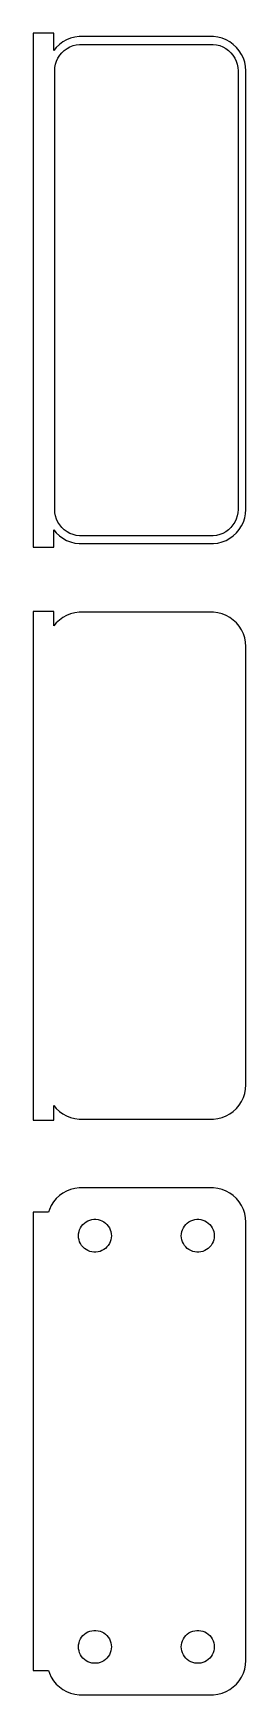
# Model space of a CAD drawing. Header units: metres. Extents: x -16 to 14, y 131 to 373.
import ezdxf

# ---------------------------------------------------------------- set-up
doc = ezdxf.new("R2010")
doc.units = ezdxf.units.M

msp = doc.modelspace()

# ---------------------------------------------------------------- linework, layer by layer
for p, q in [((-13.5, 373.49), (-16.5, 373.49)), ((-16.5, 373.49), (-16.5, 298.51)), ((-13.5, 370.993), (-13.5, 373.49)), ((-13.1448, 371.423), (-13.5, 370.993)), ((-12.6871, 371.853), (-13.1448, 371.423)), ((-12.1791, 372.222), (-12.6871, 371.853)), ((-11.6289, 372.524), (-12.1791, 372.222)), ((-11.9685, 370.984), (-11.5751, 371.27)), ((-11.0451, 372.755), (-11.6289, 372.524)), ((-11.5751, 371.27), (-11.1489, 371.504)), ((-11.1489, 371.504), (-10.6967, 371.683)), ((-10.4369, 372.911), (-11.0451, 372.755)), ((-10.6967, 371.683), (-10.2256, 371.804)), ((-9.81395, 372.99), (-10.4369, 372.911)), ((-10.2256, 371.804), (-9.74316, 371.865)), ((9.81395, 372.99), (-9.81395, 372.99)), ((-9.74316, 371.865), (9.74316, 371.865)), ((9.74316, 371.865), (10.2256, 371.804)), ((10.4369, 372.911), (9.81395, 372.99)), ((10.2256, 371.804), (10.6967, 371.683)), ((11.0451, 372.755), (10.4369, 372.911)), ((10.6967, 371.683), (11.1489, 371.504)), ((11.6289, 372.524), (11.0451, 372.755)), ((11.1489, 371.504), (11.5751, 371.27)), ((11.5751, 371.27), (11.9685, 370.984)), ((12.1791, 372.222), (11.6289, 372.524)), ((12.6871, 371.853), (12.1791, 372.222)), ((13.1448, 371.423), (12.6871, 371.853)), ((13.5451, 370.939), (13.1448, 371.423)), ((-13.3421, 368.485), (-13.251, 368.963)), ((-13.251, 368.963), (-13.1007, 369.426)), ((-13.1007, 369.426), (-12.8936, 369.866)), ((-12.8936, 369.866), (-12.633, 370.276)), ((-12.633, 370.276), (-12.323, 370.651)), ((-12.323, 370.651), (-11.9685, 370.984)), ((11.9685, 370.984), (12.323, 370.651)), ((12.323, 370.651), (12.633, 370.276)), ((12.633, 370.276), (12.8936, 369.866)), ((12.8936, 369.866), (13.1007, 369.426)), ((13.1007, 369.426), (13.251, 368.963)), ((13.251, 368.963), (13.3421, 368.485)), ((13.8815, 370.409), (13.5451, 370.939)), ((14.1489, 369.841), (13.8815, 370.409)), ((14.3429, 369.243), (14.1489, 369.841)), ((14.4606, 368.627), (14.3429, 369.243)), ((14.5, 368), (14.4606, 368.627)), ((-13.3726, 368), (-13.3421, 368.485)), ((-13.3726, 304), (-13.3726, 368)), ((13.3421, 368.485), (13.3726, 368)), ((13.3726, 368), (13.3726, 304)), ((14.5, 304), (14.5, 368)), ((-13.3421, 303.515), (-13.3726, 304)), ((-13.251, 303.037), (-13.3421, 303.515)), ((13.3421, 303.515), (13.251, 303.037)), ((13.3726, 304), (13.3421, 303.515)), ((14.3429, 302.757), (14.4606, 303.373)), ((14.4606, 303.373), (14.5, 304)), ((-13.5, 301.007), (-13.1448, 300.577)), ((-13.5, 298.51), (-13.5, 301.007)), ((-13.1007, 302.574), (-13.251, 303.037)), ((-12.8936, 302.134), (-13.1007, 302.574)), ((-12.633, 301.724), (-12.8936, 302.134)), ((-12.323, 301.349), (-12.633, 301.724)), ((-11.9685, 301.016), (-12.323, 301.349)), ((-11.5751, 300.73), (-11.9685, 301.016)), ((-11.1489, 300.496), (-11.5751, 300.73)), ((11.5751, 300.73), (11.1489, 300.496)), ((11.9685, 301.016), (11.5751, 300.73)), ((12.323, 301.349), (11.9685, 301.016)), ((12.633, 301.724), (12.323, 301.349)), ((12.8936, 302.134), (12.633, 301.724)), ((13.1007, 302.574), (12.8936, 302.134)), ((13.251, 303.037), (13.1007, 302.574)), ((13.1448, 300.577), (13.5451, 301.061)), ((13.5451, 301.061), (13.8815, 301.591)), ((13.8815, 301.591), (14.1489, 302.159)), ((14.1489, 302.159), (14.3429, 302.757)), ((-16.5, 298.51), (-13.5, 298.51)), ((-13.1448, 300.577), (-12.6871, 300.147)), ((-12.6871, 300.147), (-12.1791, 299.778)), ((-12.1791, 299.778), (-11.6289, 299.476)), ((-11.6289, 299.476), (-11.0451, 299.245)), ((-10.6967, 300.317), (-11.1489, 300.496)), ((-11.0451, 299.245), (-10.4369, 299.089)), ((-10.2256, 300.196), (-10.6967, 300.317)), ((-10.4369, 299.089), (-9.81395, 299.01)), ((-9.74316, 300.135), (-10.2256, 300.196)), ((-9.81395, 299.01), (9.81395, 299.01)), ((9.74316, 300.135), (-9.74316, 300.135)), ((10.2256, 300.196), (9.74316, 300.135)), ((9.81395, 299.01), (10.4369, 299.089)), ((10.6967, 300.317), (10.2256, 300.196)), ((10.4369, 299.089), (11.0451, 299.245)), ((11.1489, 300.496), (10.6967, 300.317)), ((11.0451, 299.245), (11.6289, 299.476)), ((11.6289, 299.476), (12.1791, 299.778)), ((12.1791, 299.778), (12.6871, 300.147)), ((12.6871, 300.147), (13.1448, 300.577)), ((-13.5, 289.115), (-16.5, 289.115)), ((-16.5, 289.115), (-16.5, 214.885)), ((-13.5, 286.993), (-13.5, 289.115)), ((-11.0451, 288.755), (-11.6289, 288.524)), ((-10.4369, 288.911), (-11.0451, 288.755)), ((-9.81395, 288.99), (-10.4369, 288.911)), ((9.81395, 288.99), (-9.81395, 288.99)), ((10.4369, 288.911), (9.81395, 288.99)), ((11.0451, 288.755), (10.4369, 288.911)), ((11.6289, 288.524), (11.0451, 288.755)), ((-13.1448, 287.423), (-13.5, 286.993)), ((-12.6871, 287.853), (-13.1448, 287.423)), ((-12.1791, 288.222), (-12.6871, 287.853)), ((-11.6289, 288.524), (-12.1791, 288.222)), ((12.1791, 288.222), (11.6289, 288.524)), ((12.6871, 287.853), (12.1791, 288.222)), ((13.1448, 287.423), (12.6871, 287.853)), ((13.5451, 286.939), (13.1448, 287.423)), ((13.8815, 286.409), (13.5451, 286.939)), ((14.1489, 285.841), (13.8815, 286.409)), ((14.3429, 285.243), (14.1489, 285.841)), ((14.4606, 284.627), (14.3429, 285.243)), ((14.5, 284), (14.4606, 284.627)), ((14.5, 220), (14.5, 284)), ((14.1489, 218.159), (14.3429, 218.757)), ((14.3429, 218.757), (14.4606, 219.373)), ((14.4606, 219.373), (14.5, 220)), ((-13.5, 217.007), (-13.1448, 216.577)), ((-13.5, 214.885), (-13.5, 217.007)), ((-13.1448, 216.577), (-12.6871, 216.147)), ((-12.6871, 216.147), (-12.1791, 215.778)), ((12.1791, 215.778), (12.6871, 216.147)), ((12.6871, 216.147), (13.1448, 216.577)), ((13.1448, 216.577), (13.5451, 217.061)), ((13.5451, 217.061), (13.8815, 217.591)), ((13.8815, 217.591), (14.1489, 218.159)), ((-16.5, 214.885), (-13.5, 214.885)), ((-12.1791, 215.778), (-11.6289, 215.476)), ((-11.6289, 215.476), (-11.0451, 215.245)), ((-11.0451, 215.245), (-10.4369, 215.089)), ((-10.4369, 215.089), (-9.81395, 215.01)), ((-9.81395, 215.01), (9.81395, 215.01)), ((9.81395, 215.01), (10.4369, 215.089)), ((10.4369, 215.089), (11.0451, 215.245)), ((11.0451, 215.245), (11.6289, 215.476)), ((11.6289, 215.476), (12.1791, 215.778)), ((-12.6871, 203.853), (-13.1448, 203.423)), ((-12.1791, 204.222), (-12.6871, 203.853)), ((-11.6289, 204.524), (-12.1791, 204.222)), ((-11.0451, 204.755), (-11.6289, 204.524)), ((-10.4369, 204.911), (-11.0451, 204.755)), ((-9.81395, 204.99), (-10.4369, 204.911)), ((9.81395, 204.99), (-9.81395, 204.99)), ((10.4369, 204.911), (9.81395, 204.99)), ((11.0451, 204.755), (10.4369, 204.911)), ((11.6289, 204.524), (11.0451, 204.755)), ((12.1791, 204.222), (11.6289, 204.524)), ((12.6871, 203.853), (12.1791, 204.222)), ((13.1448, 203.423), (12.6871, 203.853)), ((-14.2777, 201.444), (-16.5, 201.444)), ((-16.5, 201.444), (-16.5, 134.556)), ((-14.1489, 201.841), (-14.2777, 201.444)), ((-13.8815, 202.409), (-14.1489, 201.841)), ((-13.5451, 202.939), (-13.8815, 202.409)), ((-13.1448, 203.423), (-13.5451, 202.939)), ((13.5451, 202.939), (13.1448, 203.423)), ((13.8815, 202.409), (13.5451, 202.939)), ((14.1489, 201.841), (13.8815, 202.409)), ((14.3429, 201.243), (14.1489, 201.841)), ((-9.82458, 198.597), (-9.73146, 198.883)), ((-9.73146, 198.883), (-9.60313, 199.156)), ((-9.60313, 199.156), (-9.44164, 199.411)), ((-9.44164, 199.411), (-9.24951, 199.643)), ((-9.24951, 199.643), (-9.02982, 199.849)), ((-9.02982, 199.849), (-8.78598, 200.026)), ((-8.78598, 200.026), (-8.52187, 200.172)), ((-8.52187, 200.172), (-8.24164, 200.283)), ((-8.24164, 200.283), (-7.94971, 200.357)), ((-7.94971, 200.357), (-7.6507, 200.395)), ((-7.6507, 200.395), (-7.34929, 200.395)), ((-7.34929, 200.395), (-7.05028, 200.357)), ((-7.05028, 200.357), (-6.75835, 200.283)), ((-6.75835, 200.283), (-6.47812, 200.172)), ((-6.47812, 200.172), (-6.214, 200.026)), ((-6.214, 200.026), (-5.97017, 199.849)), ((-5.97017, 199.849), (-5.75047, 199.643)), ((-5.75047, 199.643), (-5.55835, 199.411)), ((-5.55835, 199.411), (-5.39685, 199.156)), ((-5.39685, 199.156), (-5.26852, 198.883)), ((-5.26852, 198.883), (-5.1754, 198.597)), ((5.1754, 198.597), (5.26852, 198.883)), ((5.26852, 198.883), (5.39685, 199.156)), ((5.39685, 199.156), (5.55835, 199.411)), ((5.55835, 199.411), (5.75047, 199.643)), ((5.75047, 199.643), (5.97017, 199.849)), ((5.97017, 199.849), (6.214, 200.026)), ((6.214, 200.026), (6.47812, 200.172)), ((6.47812, 200.172), (6.75835, 200.283)), ((6.75835, 200.283), (7.05028, 200.357)), ((7.05028, 200.357), (7.34929, 200.395)), ((7.34929, 200.395), (7.6507, 200.395)), ((7.6507, 200.395), (7.94971, 200.357)), ((7.94971, 200.357), (8.24164, 200.283)), ((8.24164, 200.283), (8.52187, 200.172)), ((8.52187, 200.172), (8.78598, 200.026)), ((8.78598, 200.026), (9.02982, 199.849)), ((9.02982, 199.849), (9.24951, 199.643)), ((9.24951, 199.643), (9.44164, 199.411)), ((9.44164, 199.411), (9.60313, 199.156)), ((9.60313, 199.156), (9.73146, 198.883)), ((9.73146, 198.883), (9.82458, 198.597)), ((14.4606, 200.627), (14.3429, 201.243)), ((14.5, 200), (14.4606, 200.627)), ((14.5, 136), (14.5, 200)), ((-9.89999, 198), (-9.88107, 198.301)), ((-9.88107, 197.699), (-9.89999, 198)), ((-9.88107, 198.301), (-9.82458, 198.597)), ((-9.82458, 197.403), (-9.88107, 197.699)), ((-9.73146, 197.117), (-9.82458, 197.403)), ((-9.60313, 196.844), (-9.73146, 197.117)), ((-9.44164, 196.589), (-9.60313, 196.844)), ((-9.24951, 196.357), (-9.44164, 196.589)), ((-5.55835, 196.589), (-5.75047, 196.357)), ((-5.39685, 196.844), (-5.55835, 196.589)), ((-5.26852, 197.117), (-5.39685, 196.844)), ((-5.1754, 197.403), (-5.26852, 197.117)), ((-5.1754, 198.597), (-5.11891, 198.301)), ((-5.11891, 197.699), (-5.1754, 197.403)), ((-5.11891, 198.301), (-5.09999, 198)), ((-5.09999, 198), (-5.11891, 197.699)), ((5.09999, 198), (5.11891, 198.301)), ((5.11891, 197.699), (5.09999, 198)), ((5.11891, 198.301), (5.1754, 198.597)), ((5.1754, 197.403), (5.11891, 197.699)), ((5.26852, 197.117), (5.1754, 197.403)), ((5.39685, 196.844), (5.26852, 197.117)), ((5.55835, 196.589), (5.39685, 196.844)), ((5.75047, 196.357), (5.55835, 196.589)), ((9.44164, 196.589), (9.24951, 196.357)), ((9.60313, 196.844), (9.44164, 196.589)), ((9.73146, 197.117), (9.60313, 196.844)), ((9.82458, 197.403), (9.73146, 197.117)), ((9.82458, 198.597), (9.88107, 198.301)), ((9.88107, 197.699), (9.82458, 197.403)), ((9.88107, 198.301), (9.89999, 198)), ((9.89999, 198), (9.88107, 197.699)), ((-9.02982, 196.151), (-9.24951, 196.357)), ((-8.78598, 195.974), (-9.02982, 196.151)), ((-8.52187, 195.828), (-8.78598, 195.974)), ((-8.24164, 195.717), (-8.52187, 195.828)), ((-7.94971, 195.643), (-8.24164, 195.717)), ((-7.6507, 195.605), (-7.94971, 195.643)), ((-7.34929, 195.605), (-7.6507, 195.605)), ((-7.05028, 195.643), (-7.34929, 195.605)), ((-6.75835, 195.717), (-7.05028, 195.643)), ((-6.47812, 195.828), (-6.75835, 195.717)), ((-6.214, 195.974), (-6.47812, 195.828)), ((-5.97017, 196.151), (-6.214, 195.974)), ((-5.75047, 196.357), (-5.97017, 196.151)), ((5.97017, 196.151), (5.75047, 196.357)), ((6.214, 195.974), (5.97017, 196.151)), ((6.47812, 195.828), (6.214, 195.974)), ((6.75835, 195.717), (6.47812, 195.828)), ((7.05028, 195.643), (6.75835, 195.717)), ((7.34929, 195.605), (7.05028, 195.643)), ((7.6507, 195.605), (7.34929, 195.605)), ((7.94971, 195.643), (7.6507, 195.605)), ((8.24164, 195.717), (7.94971, 195.643)), ((8.52187, 195.828), (8.24164, 195.717)), ((8.78598, 195.974), (8.52187, 195.828)), ((9.02982, 196.151), (8.78598, 195.974)), ((9.24951, 196.357), (9.02982, 196.151)), ((-9.89999, 138), (-9.88107, 138.301)), ((-9.88107, 138.301), (-9.82458, 138.597)), ((-9.82458, 138.597), (-9.73146, 138.883)), ((-9.73146, 138.883), (-9.60313, 139.156)), ((-9.60313, 139.156), (-9.44164, 139.411)), ((-9.44164, 139.411), (-9.24951, 139.643)), ((-9.24951, 139.643), (-9.02982, 139.849)), ((-9.02982, 139.849), (-8.78598, 140.026)), ((-8.78598, 140.026), (-8.52187, 140.172)), ((-8.52187, 140.172), (-8.24164, 140.283)), ((-8.24164, 140.283), (-7.94971, 140.357)), ((-7.94971, 140.357), (-7.6507, 140.395)), ((-7.6507, 140.395), (-7.34929, 140.395)), ((-7.34929, 140.395), (-7.05028, 140.357)), ((-7.05028, 140.357), (-6.75835, 140.283)), ((-6.75835, 140.283), (-6.47812, 140.172)), ((-6.47812, 140.172), (-6.214, 140.026)), ((-6.214, 140.026), (-5.97017, 139.849)), ((-5.97017, 139.849), (-5.75047, 139.643)), ((-5.75047, 139.643), (-5.55835, 139.411)), ((-5.55835, 139.411), (-5.39685, 139.156)), ((-5.39685, 139.156), (-5.26852, 138.883)), ((-5.26852, 138.883), (-5.1754, 138.597)), ((-5.1754, 138.597), (-5.11891, 138.301)), ((-5.11891, 138.301), (-5.09999, 138)), ((5.09999, 138), (5.11891, 138.301)), ((5.11891, 138.301), (5.1754, 138.597)), ((5.1754, 138.597), (5.26852, 138.883)), ((5.26852, 138.883), (5.39685, 139.156)), ((5.39685, 139.156), (5.55835, 139.411)), ((5.55835, 139.411), (5.75047, 139.643)), ((5.75047, 139.643), (5.97017, 139.849)), ((5.97017, 139.849), (6.214, 140.026)), ((6.214, 140.026), (6.47812, 140.172)), ((6.47812, 140.172), (6.75835, 140.283)), ((6.75835, 140.283), (7.05028, 140.357)), ((7.05028, 140.357), (7.34929, 140.395)), ((7.34929, 140.395), (7.6507, 140.395)), ((7.6507, 140.395), (7.94971, 140.357)), ((7.94971, 140.357), (8.24164, 140.283)), ((8.24164, 140.283), (8.52187, 140.172)), ((8.52187, 140.172), (8.78598, 140.026)), ((8.78598, 140.026), (9.02982, 139.849)), ((9.02982, 139.849), (9.24951, 139.643)), ((9.24951, 139.643), (9.44164, 139.411)), ((9.44164, 139.411), (9.60313, 139.156)), ((9.60313, 139.156), (9.73146, 138.883)), ((9.73146, 138.883), (9.82458, 138.597)), ((9.82458, 138.597), (9.88107, 138.301)), ((9.88107, 138.301), (9.89999, 138)), ((-9.88107, 137.699), (-9.89999, 138)), ((-9.82458, 137.403), (-9.88107, 137.699)), ((-9.73146, 137.117), (-9.82458, 137.403)), ((-9.60313, 136.844), (-9.73146, 137.117)), ((-9.44164, 136.589), (-9.60313, 136.844)), ((-9.24951, 136.357), (-9.44164, 136.589)), ((-9.02982, 136.151), (-9.24951, 136.357)), ((-8.78598, 135.974), (-9.02982, 136.151)), ((-8.52187, 135.828), (-8.78598, 135.974)), ((-8.24164, 135.717), (-8.52187, 135.828)), ((-6.47812, 135.828), (-6.75835, 135.717)), ((-6.214, 135.974), (-6.47812, 135.828)), ((-5.97017, 136.151), (-6.214, 135.974)), ((-5.75047, 136.357), (-5.97017, 136.151)), ((-5.55835, 136.589), (-5.75047, 136.357)), ((-5.39685, 136.844), (-5.55835, 136.589)), ((-5.26852, 137.117), (-5.39685, 136.844)), ((-5.1754, 137.403), (-5.26852, 137.117)), ((-5.11891, 137.699), (-5.1754, 137.403)), ((-5.09999, 138), (-5.11891, 137.699)), ((5.11891, 137.699), (5.09999, 138)), ((5.1754, 137.403), (5.11891, 137.699)), ((5.26852, 137.117), (5.1754, 137.403)), ((5.39685, 136.844), (5.26852, 137.117)), ((5.55835, 136.589), (5.39685, 136.844)), ((5.75047, 136.357), (5.55835, 136.589)), ((5.97017, 136.151), (5.75047, 136.357)), ((6.214, 135.974), (5.97017, 136.151)), ((6.47812, 135.828), (6.214, 135.974)), ((6.75835, 135.717), (6.47812, 135.828)), ((8.52187, 135.828), (8.24164, 135.717)), ((8.78598, 135.974), (8.52187, 135.828)), ((9.02982, 136.151), (8.78598, 135.974)), ((9.24951, 136.357), (9.02982, 136.151)), ((9.44164, 136.589), (9.24951, 136.357)), ((9.60313, 136.844), (9.44164, 136.589)), ((9.73146, 137.117), (9.60313, 136.844)), ((9.82458, 137.403), (9.73146, 137.117)), ((9.88107, 137.699), (9.82458, 137.403)), ((9.89999, 138), (9.88107, 137.699)), ((14.4606, 135.373), (14.5, 136)), ((-16.5, 134.556), (-14.2777, 134.556)), ((-14.2777, 134.556), (-14.1489, 134.159)), ((-14.1489, 134.159), (-13.8815, 133.591)), ((-13.8815, 133.591), (-13.5451, 133.061)), ((-7.94971, 135.643), (-8.24164, 135.717)), ((-7.6507, 135.605), (-7.94971, 135.643)), ((-7.34929, 135.605), (-7.6507, 135.605)), ((-7.05028, 135.643), (-7.34929, 135.605)), ((-6.75835, 135.717), (-7.05028, 135.643)), ((7.05028, 135.643), (6.75835, 135.717)), ((7.34929, 135.605), (7.05028, 135.643)), ((7.6507, 135.605), (7.34929, 135.605)), ((7.94971, 135.643), (7.6507, 135.605)), ((8.24164, 135.717), (7.94971, 135.643)), ((13.5451, 133.061), (13.8815, 133.591)), ((13.8815, 133.591), (14.1489, 134.159)), ((14.1489, 134.159), (14.3429, 134.757)), ((14.3429, 134.757), (14.4606, 135.373)), ((-13.5451, 133.061), (-13.1448, 132.577)), ((-13.1448, 132.577), (-12.6871, 132.147)), ((-12.6871, 132.147), (-12.1791, 131.778)), ((-12.1791, 131.778), (-11.6289, 131.476)), ((-11.6289, 131.476), (-11.0451, 131.245)), ((-11.0451, 131.245), (-10.4369, 131.089)), ((-10.4369, 131.089), (-9.81395, 131.01)), ((-9.81395, 131.01), (9.81395, 131.01)), ((9.81395, 131.01), (10.4369, 131.089)), ((10.4369, 131.089), (11.0451, 131.245)), ((11.0451, 131.245), (11.6289, 131.476)), ((11.6289, 131.476), (12.1791, 131.778)), ((12.1791, 131.778), (12.6871, 132.147)), ((12.6871, 132.147), (13.1448, 132.577)), ((13.1448, 132.577), (13.5451, 133.061))]:
    msp.add_line(p, q)

doc.saveas('drawing.dxf')
